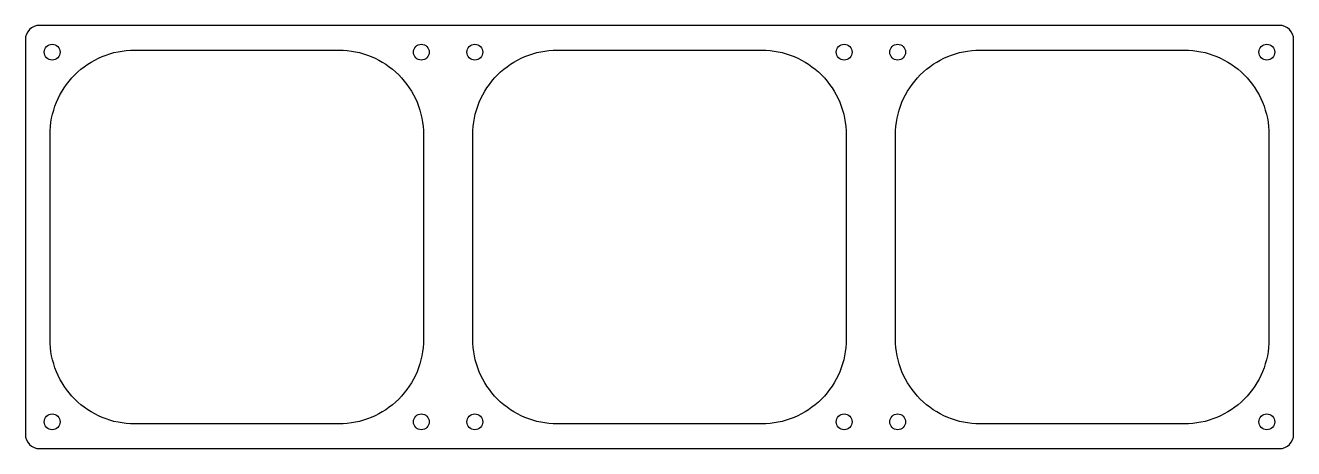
# Model space of a CAD drawing. Header units: millimetres. Extents: x 54 to 414, y 5 to 125.
import ezdxf

# ---------------------------------------------------------------- set-up
doc = ezdxf.new("R2010")
doc.units = ezdxf.units.MM

msp = doc.modelspace()

# ---------------------------------------------------------------- linework, layer by layer
for points in [[(54, 9, 0.414214), (58, 5), (410, 5, 0.414214), (414, 9), (414, 121, 0.414214), (410, 125), (58, 125, 0.414214), (54, 121)], [(61, 36), (61, 94, -0.414214), (85, 118), (143, 118, -0.414214), (167, 94), (167, 36, -0.414214), (143, 12), (85, 12, -0.414214)], [(263, 118, -0.414214), (287, 94), (287, 36, -0.414214), (263, 12), (205, 12, -0.414214), (181, 36), (181, 94, -0.414214), (205, 118)], [(301, 36), (301, 94, -0.414214), (325, 118), (383, 118, -0.414214), (407, 94), (407, 36, -0.414214), (383, 12), (325, 12, -0.414214)]]:
    msp.add_lwpolyline(points, format="xyb", close=True)
for centre in [(61.6, 117.4), (166.4, 117.4), (181.6, 117.4), (286.4, 117.4), (301.6, 117.4), (406.4, 117.4), (61.6, 12.6), (166.4, 12.6), (181.6, 12.6), (286.4, 12.6), (301.6, 12.6), (406.4, 12.6)]:
    msp.add_circle(centre, 2.25)

doc.saveas('drawing.dxf')
